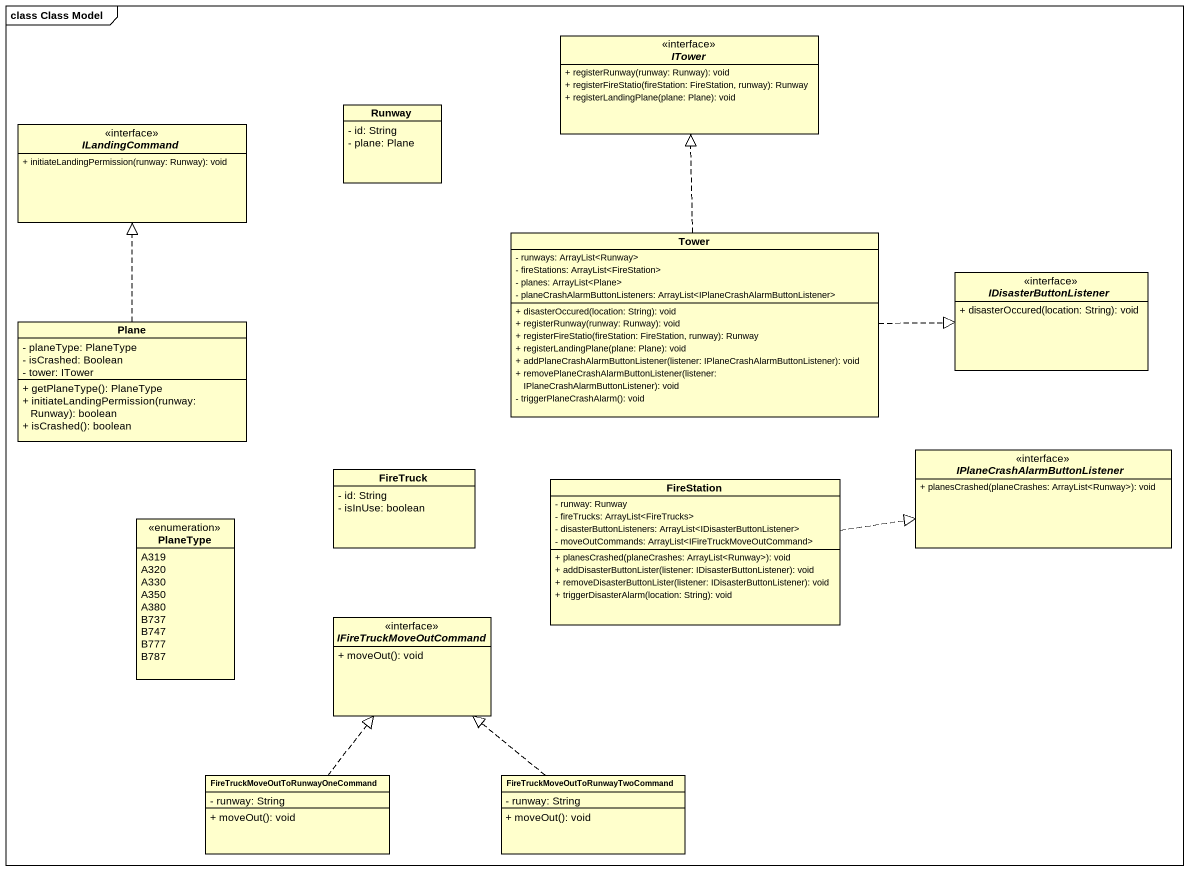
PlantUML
@startuml
mainframe class Class Model
hide circle
hide empty members
skinparam classAttributeIconSize 0
interface ITower {
  + registerRunway(runway: Runway): void
  + registerFireStatio(fireStation: FireStation, runway): Runway
  + registerLandingPlane(plane: Plane): void
}
class Runway {
  - id: String
  - plane: Plane
}
interface ILandingCommand {
  + initiateLandingPermission(runway: Runway): void
}
class Tower {
  - runways: ArrayList<Runway>
  - fireStations: ArrayList<FireStation>
  - planes: ArrayList<Plane>
  - planeCrashAlarmButtonListeners: ArrayList<IPlaneCrashAlarmButtonListener>
  + disasterOccured(location: String): void
  + registerRunway(runway: Runway): void
  + registerFireStatio(fireStation: FireStation, runway): Runway
  + registerLandingPlane(plane: Plane): void
  + addPlaneCrashAlarmButtonListener(listener: IPlaneCrashAlarmButtonListener): void
  + removePlaneCrashAlarmButtonListener(listener: IPlaneCrashAlarmButtonListener): void
  - triggerPlaneCrashAlarm(): void
}
interface IDisasterButtonListener {
  + disasterOccured(location: String): void
}
class Plane {
  - planeType: PlaneType
  - isCrashed: Boolean
  - tower: ITower
  + getPlaneType(): PlaneType
  + initiateLandingPermission(runway: Runway): boolean
  + isCrashed(): boolean
}
class FireTruck {
  - id: String
  - isInUse: boolean
}
interface "IPlaneCrashAlarmButtonListener" as IPlaneCrashAlarmButtonListen {
  + planesCrashed(planeCrashes: ArrayList<Runway>): void
}
class FireStation {
  - runway: Runway
  - fireTrucks: ArrayList<FireTrucks>
  - disasterButtonListeners: ArrayList<IDisasterButtonListener>
  - moveOutCommands: ArrayList<IFireTruckMoveOutCommand>
  + planesCrashed(planeCrashes: ArrayList<Runway>): void
  + addDisasterButtonLister(listener: IDisasterButtonListener): void
  + removeDisasterButtonLister(listener: IDisasterButtonListener): void
  + triggerDisasterAlarm(location: String): void
}
enum PlaneType {
  A319
  A320
  A330
  A350
  A380
  B737
  B747
  B777
  B787
}
interface IFireTruckMoveOutCommand {
  + moveOut(): void
}
class "FireTruckMoveOutToRunwayOneCommand" as FireTruckMoveOutToRunwayOneC {
  - runway: String
  + moveOut(): void
}
class "FireTruckMoveOutToRunwayTwoCommand" as FireTruckMoveOutToRunwayTwoC {
  - runway: String
  + moveOut(): void
}
Tower .up.|> ITower
Tower .right.|> IDisasterButtonListener
Plane .up.|> ILandingCommand
FireStation .right.|> IPlaneCrashAlarmButtonListen
FireTruckMoveOutToRunwayOneC .up.|> IFireTruckMoveOutCommand
FireTruckMoveOutToRunwayTwoC .up.|> IFireTruckMoveOutCommand
@enduml
